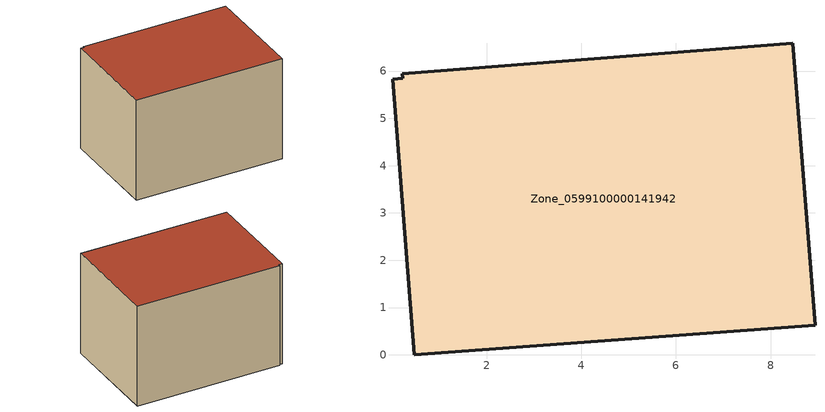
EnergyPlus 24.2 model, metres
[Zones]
Zone_0599100000141942
 floor ground (C_G): 0.22,5.84 0.21,5.95 8.47,6.59 8.94,0.63 0.47,0 0.01,5.83 z0
 wall outside (C_F): 0.47,0 8.94,0.63 8.47,6.59 0.21,5.95 0.22,5.84 0.01,5.83 0.47,0 z0:5.93
 roof outside (C_R): 0.22,5.84 0.01,5.83 0.47,0 8.94,0.63 8.47,6.59 0.21,5.95 z5.93
[BUILDING]
Pand.0599100000141942: North Axis=0; Terrain=City; Loads Convergence Tolerance Value=0.04; Temperature Convergence Tolerance Value=0.4; Solar Distribution=FullExterior; Maximum Number of Warmup Days=25; Minimum Number of Warmup Days=1
[Site:Location]
Rotterdam.The.Hague.AP_ZH_NLD Design_Conditions: Latitude=51.96; Longitude=4.45; Time Zone=1; Elevation=-4.5
[SITE:GROUNDTEMPERATURE:BUILDINGSURFACE]
18, 18, 18, 18, 18, 18, 18, 18, 18, 18, 18, 18
[MATERIAL] Thermal Absorptance=0.9; Solar Absorptance=0.7; Visible Absorptance=0.7
Name | Roughness | Thickness | Conductivity | Density | Specific Heat
G.TI.1946-1964 | MediumSmooth | 0.15 | 1 | 540 | 1210
F.TI.1946-1964 | Rough | 0.3 | 0.857143 | 1920 | 840
R.TI.1946-1964 | MediumRough | 0.2 | 0.277778 | 1500 | 1000
[CONSTRUCTION]
C_G: G.TI.1946-1964
C_F: F.TI.1946-1964
C_R: R.TI.1946-1964
[ZONE]
Zone_0599100000141942: Type=1; Multiplier=1; Ceiling Height=Autocalculate; Volume=Autocalculate; Floor Area=autocalculate; Part of Total Floor Area=Yes
[ZONEINFILTRATION:DESIGNFLOWRATE]
Infil_Zone_0599100000141942: Zone or ZoneList or Space or SpaceList=Zone_0599100000141942; Schedule=AlwaysOn; Design Flow Rate Calculation Method=Flow/Area; Flow Rate per Floor Area=0.003; Constant Term Coefficient=1; Temperature Term Coefficient=0; Velocity Term Coefficient=0; Velocity Squared Term Coefficient=0
[HVACTEMPLATE:ZONE:IDEALLOADSAIRSYSTEM]
Zone_0599100000141942: Maximum Heating Supply Air Temperature=50; Minimum Cooling Supply Air Temperature=13; Maximum Heating Supply Air Humidity Ratio=0.0156; Minimum Cooling Supply Air Humidity Ratio=0.0077; Heating Limit=NoLimit; Cooling Limit=NoLimit; Dehumidification Control Type=ConstantSensibleHeatRatio; Cooling Sensible Heat Ratio=0.7; Dehumidification Setpoint=60; Humidification Control Type=None; Humidification Setpoint=30; Outdoor Air Method=None; Outdoor Air Flow Rate per Person=0.00944; Outdoor Air Flow Rate per Zone Floor Area=0; Outdoor Air Flow Rate per Zone=0; Demand Controlled Ventilation Type=None; Outdoor Air Economizer Type=NoEconomizer; Heat Recovery Type=None; Sensible Heat Recovery Effectiveness=0.7; Latent Heat Recovery Effectiveness=0.65
[ZONECONTROL:THERMOSTAT]
ThermostatControl_Zone_0599100000141942: Zone or ZoneList=Zone_0599100000141942; Control Type Schedule=DualSetpointControlType; Control 1=Thermostat_Zone_0599100000141942; Temperature Difference Between Cutout And Setpoint=0
[THERMOSTATSETPOINT:DUALSETPOINT]
Thermostat_Zone_0599100000141942: Heating Setpoint Temperature Schedule=HeatingSetpoint_Zone_0599100000141942; Cooling Setpoint Temperature Schedule=CoolingSetpoint_Zone_0599100000141942
[SCHEDULE:COMPACT]
HeatingSetpoint_Zone_0599100000141942: Through: 12/31, For: AllDays, Until: 24:00, 21
CoolingSetpoint_Zone_0599100000141942: Through: 12/31, For: AllDays, Until: 24:00, 24
DualSetpointControlType: Through: 12/31, For: AllDays, Until: 24:00, 4
AlwaysOn: Through: 12/31, For: AllDays, Until: 24:00, 1
